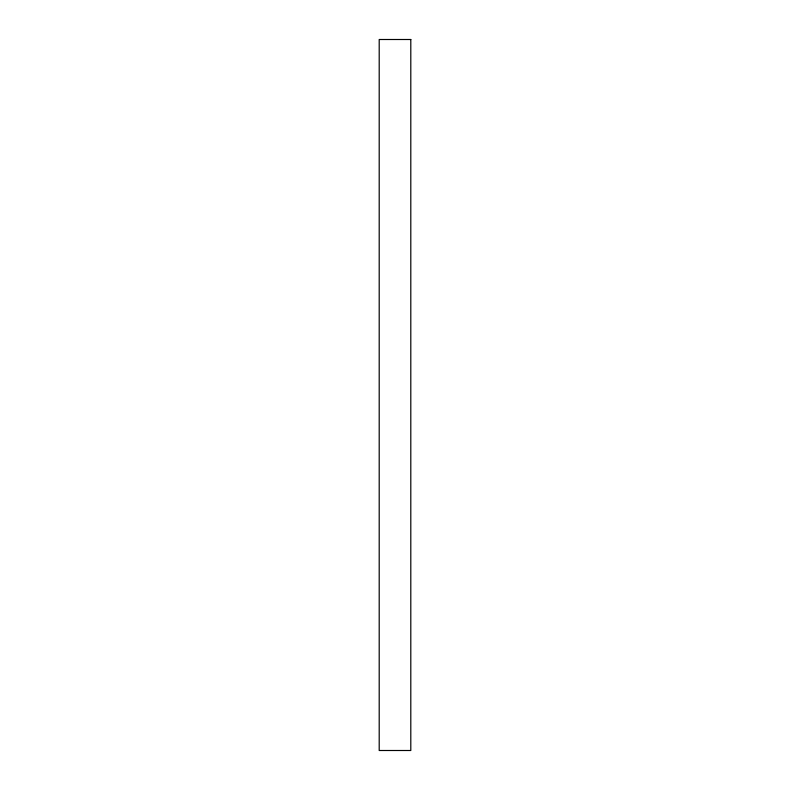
<?xml version="1.0" encoding="UTF-8"?>
<svg xmlns="http://www.w3.org/2000/svg" width="790" height="790" viewBox="0 0 790 790"><rect width="100%" height="100%" fill="white"/><g stroke="black" fill="none" stroke-linecap="round" stroke-linejoin="round"><path stroke-width="1.19" d="M410.8 39.5L379.2 39.5L379.2 750.5L410.8 750.5L410.8 39.5"/></g></svg>
